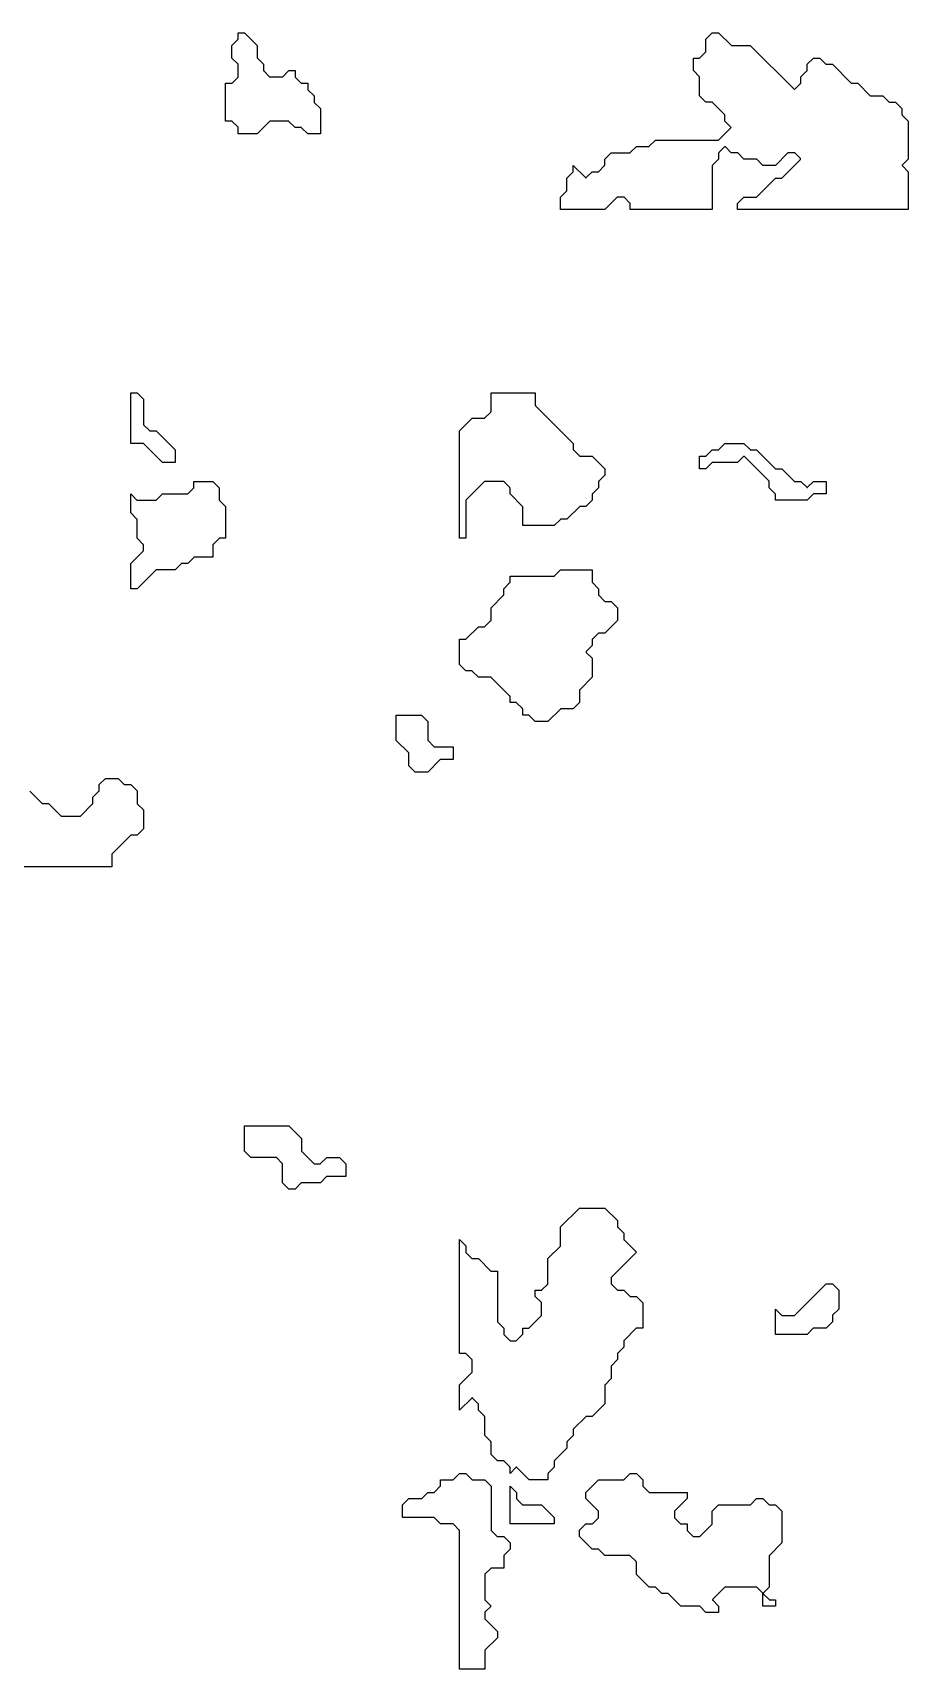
# Model space of a CAD drawing. Header units: metres. Extents: x 0 to 799, y 1 to 1100.
# Drawn here: x 660.5 to 799, y 546 to 805 of the extents above; entities that cross this region are included whole.
import ezdxf

# ---------------------------------------------------------------- set-up
doc = ezdxf.new("R2010")
doc.units = ezdxf.units.M
doc.layers.add('forest', color=7, linetype='Continuous')

msp = doc.modelspace()

# ---------------------------------------------------------------- linework, layer by layer
at = {"layer": 'forest', "color": 194}
for points in [[(691, 791), (691, 791), (691, 797), (691, 797), (691, 797), (691.96, 797), (691.97, 797), (691.98, 797), (691.99, 797), (692, 797.01), (692.01, 797.01), (692.01, 797.02), (692.02, 797.02), (692.03, 797.03), (692.97, 797.97), (692.98, 797.98), (692.98, 797.99), (692.99, 797.99), (692.99, 798), (693, 798.01), (693, 798.02), (693, 798.03), (693, 798.04), (693, 799.96), (693, 799.97), (693, 799.98), (693, 799.99), (692.99, 800), (692.99, 800.01), (692.98, 800.01), (692.98, 800.02), (692.97, 800.03), (692, 801), (692, 801), (692, 801), (692, 803), (692, 803), (692, 803), (692.97, 803.97), (692.98, 803.98), (692.98, 803.99), (692.99, 803.99), (692.99, 804), (693, 804.01), (693, 804.02), (693, 804.03), (693, 804.04), (693, 805), (693, 805), (693, 805), (694, 805), (694, 805), (694, 805), (696, 803), (696, 803), (696, 803), (696, 801.04), (696, 801.03), (696, 801.02), (696, 801.01), (696.01, 801), (696.01, 800.99), (696.02, 800.99), (696.02, 800.98), (696.03, 800.97), (697, 800), (697, 800), (697, 800), (697, 799.04), (697, 799.03), (697, 799.02), (697, 799.01), (697.01, 799), (697.01, 798.99), (697.02, 798.99), (697.02, 798.98), (697.03, 798.97), (697.97, 798.03), (697.98, 798.02), (697.99, 798.02), (697.99, 798.01), (698, 798.01), (698.01, 798), (698.02, 798), (698.03, 798), (698.04, 798), (699.96, 798), (699.97, 798), (699.98, 798), (699.99, 798), (700, 798.01), (700.01, 798.01), (700.01, 798.02), (700.02, 798.02), (700.03, 798.03), (701, 799), (701, 799), (701, 799), (702, 799), (702, 799), (702, 799), (702, 798.04), (702, 798.03), (702, 798.02), (702, 798.01), (702.01, 798), (702.01, 797.99), (702.02, 797.99), (702.02, 797.98), (702.03, 797.97), (702.97, 797.03), (702.98, 797.02), (702.99, 797.02), (702.99, 797.01), (703, 797.01), (703.01, 797), (703.02, 797), (703.03, 797), (703.04, 797), (704, 797), (704, 797), (704, 797), (704, 796.04), (704, 796.03), (704, 796.02), (704, 796.01), (704.01, 796), (704.01, 795.99), (704.02, 795.99), (704.02, 795.98), (704.03, 795.97), (705, 795), (705, 795), (705, 795), (705, 794.04), (705, 794.03), (705, 794.02), (705, 794.01), (705.01, 794), (705.01, 793.99), (705.02, 793.99), (705.02, 793.98), (705.03, 793.97), (706, 793), (706, 793), (706, 793), (706, 789), (706, 789), (706, 789), (704, 789), (704, 789), (704, 789), (703.03, 789.97), (703.02, 789.98), (703.01, 789.98), (703.01, 789.99), (703, 789.99), (702.99, 790), (702.98, 790), (702.97, 790), (702.96, 790), (702, 790), (702, 790), (702, 790), (701.03, 790.97), (701.02, 790.98), (701.01, 790.98), (701.01, 790.99), (701, 790.99), (700.99, 791), (700.98, 791), (700.97, 791), (700.96, 791), (698.04, 791), (698.03, 791), (698.02, 791), (698.01, 791), (698, 790.99), (697.99, 790.99), (697.99, 790.98), (697.98, 790.98), (697.97, 790.97), (696, 789), (696, 789), (696, 789), (693, 789), (693, 789), (693, 789), (693, 789.96), (693, 789.97), (693, 789.98), (693, 789.99), (692.99, 790), (692.99, 790.01), (692.98, 790.01), (692.98, 790.02), (692.97, 790.03), (692.03, 790.97), (692.02, 790.98), (692.01, 790.98), (692.01, 790.99), (692, 790.99), (691.99, 791), (691.98, 791), (691.97, 791), (691.96, 791), (691, 791), (691, 791)], [(744, 777), (744, 777), (744, 779), (744, 779), (744, 779), (744.97, 779.97), (744.98, 779.98), (744.98, 779.99), (744.99, 779.99), (744.99, 780), (745, 780.01), (745, 780.02), (745, 780.03), (745, 780.04), (745, 782), (745, 782), (745, 782), (745.97, 782.97), (745.98, 782.98), (745.98, 782.99), (745.99, 782.99), (745.99, 783), (746, 783.01), (746, 783.02), (746, 783.03), (746, 783.04), (746, 784), (746, 784), (746, 784), (747.93, 782.07), (747.94, 782.06), (747.94, 782.06), (747.95, 782.05), (747.96, 782.05), (747.97, 782.05), (747.98, 782.04), (747.99, 782.04), (748, 782.04), (748.01, 782.04), (748.02, 782.04), (748.03, 782.05), (748.04, 782.05), (748.05, 782.05), (748.06, 782.06), (748.06, 782.06), (748.07, 782.07), (749, 783), (749, 783), (749, 783), (749.96, 783), (749.97, 783), (749.98, 783), (749.99, 783), (750, 783.01), (750.01, 783.01), (750.01, 783.02), (750.02, 783.02), (750.03, 783.03), (750.97, 783.97), (750.98, 783.98), (750.98, 783.99), (750.99, 783.99), (750.99, 784), (751, 784.01), (751, 784.02), (751, 784.03), (751, 784.04), (751, 785), (751, 785), (751, 785), (752, 786), (752, 786), (752, 786), (754.96, 786), (754.97, 786), (754.98, 786), (754.99, 786), (755, 786.01), (755.01, 786.01), (755.01, 786.02), (755.02, 786.02), (755.03, 786.03), (756, 787), (756, 787), (756, 787), (757.96, 787), (757.97, 787), (757.98, 787), (757.99, 787), (758, 787.01), (758.01, 787.01), (758.01, 787.02), (758.02, 787.02), (758.03, 787.03), (759, 788), (759, 788), (759, 788), (768.96, 788), (768.97, 788), (768.98, 788), (768.99, 788), (769, 788.01), (769.01, 788.01), (769.01, 788.02), (769.02, 788.02), (769.03, 788.03), (770.93, 789.93), (770.94, 789.94), (770.94, 789.94), (770.95, 789.95), (770.95, 789.96), (770.95, 789.97), (770.96, 789.98), (770.96, 789.99), (770.96, 790), (770.96, 790.01), (770.96, 790.02), (770.95, 790.03), (770.95, 790.04), (770.95, 790.05), (770.94, 790.06), (770.94, 790.06), (770.93, 790.07), (770, 791), (770, 791), (770, 791), (770, 791.96), (770, 791.97), (770, 791.98), (770, 791.99), (769.99, 792), (769.99, 792.01), (769.98, 792.01), (769.98, 792.02), (769.97, 792.03), (768.03, 793.97), (768.02, 793.98), (768.01, 793.98), (768.01, 793.99), (768, 793.99), (767.99, 794), (767.98, 794), (767.97, 794), (767.96, 794), (767, 794), (767, 794), (767, 794), (766, 795), (766, 795), (766, 795), (766, 797.96), (766, 797.97), (766, 797.98), (766, 797.99), (765.99, 798), (765.99, 798.01), (765.98, 798.01), (765.98, 798.02), (765.97, 798.03), (765, 799), (765, 799), (765, 799), (765, 801), (765, 801), (765, 801), (765.96, 801), (765.97, 801), (765.98, 801), (765.99, 801), (766, 801.01), (766.01, 801.01), (766.01, 801.02), (766.02, 801.02), (766.03, 801.03), (766.97, 801.97), (766.98, 801.98), (766.98, 801.99), (766.99, 801.99), (766.99, 802), (767, 802.01), (767, 802.02), (767, 802.03), (767, 802.04), (767, 804), (767, 804), (767, 804), (768, 805), (768, 805), (768, 805), (769, 805), (769, 805), (769, 805), (770.97, 803.03), (770.98, 803.02), (770.99, 803.02), (770.99, 803.01), (771, 803.01), (771.01, 803), (771.02, 803), (771.03, 803), (771.04, 803), (774, 803), (774, 803), (774, 803), (780.93, 796.07), (780.94, 796.06), (780.94, 796.06), (780.95, 796.05), (780.96, 796.05), (780.97, 796.05), (780.98, 796.04), (780.99, 796.04), (781, 796.04), (781.01, 796.04), (781.02, 796.04), (781.03, 796.05), (781.04, 796.05), (781.05, 796.05), (781.06, 796.06), (781.06, 796.06), (781.07, 796.07), (781.97, 796.97), (781.98, 796.98), (781.98, 796.99), (781.99, 796.99), (781.99, 797), (782, 797.01), (782, 797.02), (782, 797.03), (782, 797.04), (782, 798), (782, 798), (782, 798), (782.97, 798.97), (782.98, 798.98), (782.98, 798.99), (782.99, 798.99), (782.99, 799), (783, 799.01), (783, 799.02), (783, 799.03), (783, 799.04), (783, 800), (783, 800), (783, 800), (784, 801), (784, 801), (784, 801), (785, 801), (785, 801), (785, 801), (785.97, 800.03), (785.98, 800.02), (785.99, 800.02), (785.99, 800.01), (786, 800.01), (786.01, 800), (786.02, 800), (786.03, 800), (786.04, 800), (787, 800), (787, 800), (787, 800), (789.97, 797.03), (789.98, 797.02), (789.99, 797.02), (789.99, 797.01), (790, 797.01), (790.01, 797), (790.02, 797), (790.03, 797), (790.04, 797), (791, 797), (791, 797), (791, 797), (792.97, 795.03), (792.98, 795.02), (792.99, 795.02), (792.99, 795.01), (793, 795.01), (793.01, 795), (793.02, 795), (793.03, 795), (793.04, 795), (795, 795), (795, 795), (795, 795), (795.97, 794.03), (795.98, 794.02), (795.99, 794.02), (795.99, 794.01), (796, 794.01), (796.01, 794), (796.02, 794), (796.03, 794), (796.04, 794), (797, 794), (797, 794), (797, 794), (798, 793), (798, 793), (798, 793), (798, 792.04), (798, 792.03), (798, 792.02), (798, 792.01), (798.01, 792), (798.01, 791.99), (798.02, 791.99), (798.02, 791.98), (798.03, 791.97), (799, 791), (799, 791), (799, 791), (799, 785), (799, 785), (799, 785), (798.07, 784.07), (798.06, 784.06), (798.06, 784.06), (798.05, 784.05), (798.05, 784.04), (798.05, 784.03), (798.04, 784.02), (798.04, 784.01), (798.04, 784), (798.04, 783.99), (798.04, 783.98), (798.05, 783.97), (798.05, 783.96), (798.05, 783.95), (798.06, 783.94), (798.06, 783.94), (798.07, 783.93), (799, 783), (799, 783), (799, 783), (799, 777), (799, 777), (799, 777), (772, 777), (772, 777), (772, 777), (772, 778), (772, 778), (772, 778), (773, 779), (773, 779), (773, 779), (774.96, 779), (774.97, 779), (774.98, 779), (774.99, 779), (775, 779.01), (775.01, 779.01), (775.01, 779.02), (775.02, 779.02), (775.03, 779.03), (778, 782), (778, 782), (778, 782), (778.96, 782), (778.97, 782), (778.98, 782), (778.99, 782), (779, 782.01), (779.01, 782.01), (779.01, 782.02), (779.02, 782.02), (779.03, 782.03), (781.93, 784.93), (781.94, 784.94), (781.94, 784.94), (781.95, 784.95), (781.95, 784.96), (781.95, 784.97), (781.96, 784.98), (781.96, 784.99), (781.96, 785), (781.96, 785.01), (781.96, 785.02), (781.95, 785.03), (781.95, 785.04), (781.95, 785.05), (781.94, 785.06), (781.94, 785.06), (781.93, 785.07), (781.03, 785.97), (781.02, 785.98), (781.01, 785.98), (781.01, 785.99), (781, 785.99), (780.99, 786), (780.98, 786), (780.97, 786), (780.96, 786), (780.04, 786), (780.03, 786), (780.02, 786), (780.01, 786), (780, 785.99), (779.99, 785.99), (779.99, 785.98), (779.98, 785.98), (779.97, 785.97), (778, 784), (778, 784), (778, 784), (776, 784), (776, 784), (776, 784), (775.03, 784.97), (775.02, 784.98), (775.01, 784.98), (775.01, 784.99), (775, 784.99), (774.99, 785), (774.98, 785), (774.97, 785), (774.96, 785), (773, 785), (773, 785), (773, 785), (772.03, 785.97), (772.02, 785.98), (772.01, 785.98), (772.01, 785.99), (772, 785.99), (771.99, 786), (771.98, 786), (771.97, 786), (771.96, 786), (771, 786), (771, 786), (771, 786), (770.07, 786.93), (770.06, 786.94), (770.06, 786.94), (770.05, 786.95), (770.04, 786.95), (770.03, 786.95), (770.02, 786.96), (770.01, 786.96), (770, 786.96), (769.99, 786.96), (769.98, 786.96), (769.97, 786.95), (769.96, 786.95), (769.95, 786.95), (769.94, 786.94), (769.94, 786.94), (769.93, 786.93), (769.03, 786.03), (769.02, 786.02), (769.02, 786.01), (769.01, 786.01), (769.01, 786), (769, 785.99), (769, 785.98), (769, 785.97), (769, 785.96), (769, 785), (769, 785), (769, 785), (768.03, 784.03), (768.02, 784.02), (768.02, 784.01), (768.01, 784.01), (768.01, 784), (768, 783.99), (768, 783.98), (768, 783.97), (768, 783.96), (768, 777), (768, 777), (768, 777), (755, 777), (755, 777), (755, 777), (755, 777.96), (755, 777.97), (755, 777.98), (755, 777.99), (754.99, 778), (754.99, 778.01), (754.98, 778.01), (754.98, 778.02), (754.97, 778.03), (754.03, 778.97), (754.02, 778.98), (754.01, 778.98), (754.01, 778.99), (754, 778.99), (753.99, 779), (753.98, 779), (753.97, 779), (753.96, 779), (753.04, 779), (753.03, 779), (753.02, 779), (753.01, 779), (753, 778.99), (752.99, 778.99), (752.99, 778.98), (752.98, 778.98), (752.97, 778.97), (751, 777), (751, 777), (751, 777), (744, 777), (744, 777)], [(676, 748), (676, 748), (677, 748), (677, 748), (677, 748), (678, 747), (678, 747), (678, 747), (678, 743.04), (678, 743.03), (678, 743.02), (678, 743.01), (678.01, 743), (678.01, 742.99), (678.02, 742.99), (678.02, 742.98), (678.03, 742.97), (678.97, 742.03), (678.98, 742.02), (678.99, 742.02), (678.99, 742.01), (679, 742.01), (679.01, 742), (679.02, 742), (679.03, 742), (679.04, 742), (680, 742), (680, 742), (680, 742), (683, 739), (683, 739), (683, 739), (683, 737), (683, 737), (683, 737), (681, 737), (681, 737), (681, 737), (678.03, 739.97), (678.02, 739.98), (678.01, 739.98), (678.01, 739.99), (678, 739.99), (677.99, 740), (677.98, 740), (677.97, 740), (677.96, 740), (676, 740), (676, 740), (676, 740), (676, 748), (676, 748)], [(728, 725), (728, 725), (728, 742), (728, 742), (728, 742), (730, 744), (730, 744), (730, 744), (731.96, 744), (731.97, 744), (731.98, 744), (731.99, 744), (732, 744.01), (732.01, 744.01), (732.01, 744.02), (732.02, 744.02), (732.03, 744.03), (732.97, 744.97), (732.98, 744.98), (732.98, 744.99), (732.99, 744.99), (732.99, 745), (733, 745.01), (733, 745.02), (733, 745.03), (733, 745.04), (733, 748), (733, 748), (733, 748), (740, 748), (740, 748), (740, 748), (740, 746.04), (740, 746.03), (740, 746.02), (740, 746.01), (740.01, 746), (740.01, 745.99), (740.02, 745.99), (740.02, 745.98), (740.03, 745.97), (746, 740), (746, 740), (746, 740), (746, 739.04), (746, 739.03), (746, 739.02), (746, 739.01), (746.01, 739), (746.01, 738.99), (746.02, 738.99), (746.02, 738.98), (746.03, 738.97), (746.97, 738.03), (746.98, 738.02), (746.99, 738.02), (746.99, 738.01), (747, 738.01), (747.01, 738), (747.02, 738), (747.03, 738), (747.04, 738), (749, 738), (749, 738), (749, 738), (751, 736), (751, 736), (751, 736), (751, 735), (751, 735), (751, 735), (750.03, 734.03), (750.02, 734.02), (750.02, 734.01), (750.01, 734.01), (750.01, 734), (750, 733.99), (750, 733.98), (750, 733.97), (750, 733.96), (750, 733), (750, 733), (750, 733), (749.03, 732.03), (749.02, 732.02), (749.02, 732.01), (749.01, 732.01), (749.01, 732), (749, 731.99), (749, 731.98), (749, 731.97), (749, 731.96), (749, 731), (749, 731), (749, 731), (748, 730), (748, 730), (748, 730), (747.04, 730), (747.03, 730), (747.02, 730), (747.01, 730), (747, 729.99), (746.99, 729.99), (746.99, 729.98), (746.98, 729.98), (746.97, 729.97), (745, 728), (745, 728), (745, 728), (744.04, 728), (744.03, 728), (744.02, 728), (744.01, 728), (744, 727.99), (743.99, 727.99), (743.99, 727.98), (743.98, 727.98), (743.97, 727.97), (743, 727), (743, 727), (743, 727), (738, 727), (738, 727), (738, 727), (738, 729.96), (738, 729.97), (738, 729.98), (738, 729.99), (737.99, 730), (737.99, 730.01), (737.98, 730.01), (737.98, 730.02), (737.97, 730.03), (736, 732), (736, 732), (736, 732), (736, 732.96), (736, 732.97), (736, 732.98), (736, 732.99), (735.99, 733), (735.99, 733.01), (735.98, 733.01), (735.98, 733.02), (735.97, 733.03), (735.03, 733.97), (735.02, 733.98), (735.01, 733.98), (735.01, 733.99), (735, 733.99), (734.99, 734), (734.98, 734), (734.97, 734), (734.96, 734), (732.04, 734), (732.03, 734), (732.02, 734), (732.01, 734), (732, 733.99), (731.99, 733.99), (731.99, 733.98), (731.98, 733.98), (731.97, 733.97), (729.03, 731.03), (729.02, 731.02), (729.02, 731.01), (729.01, 731.01), (729.01, 731), (729, 730.99), (729, 730.98), (729, 730.97), (729, 730.96), (729, 725), (729, 725), (729, 725), (728, 725), (728, 725)], [(766, 736), (766, 736), (766, 738), (766, 738), (766, 738), (766.96, 738), (766.97, 738), (766.98, 738), (766.99, 738), (767, 738.01), (767.01, 738.01), (767.01, 738.02), (767.02, 738.02), (767.03, 738.03), (768, 739), (768, 739), (768, 739), (768.96, 739), (768.97, 739), (768.98, 739), (768.99, 739), (769, 739.01), (769.01, 739.01), (769.01, 739.02), (769.02, 739.02), (769.03, 739.03), (770, 740), (770, 740), (770, 740), (773, 740), (773, 740), (773, 740), (773.97, 739.03), (773.98, 739.02), (773.99, 739.02), (773.99, 739.01), (774, 739.01), (774.01, 739), (774.02, 739), (774.03, 739), (774.04, 739), (775, 739), (775, 739), (775, 739), (777.97, 736.03), (777.98, 736.02), (777.99, 736.02), (777.99, 736.01), (778, 736.01), (778.01, 736), (778.02, 736), (778.03, 736), (778.04, 736), (779, 736), (779, 736), (779, 736), (780.97, 734.03), (780.98, 734.02), (780.99, 734.02), (780.99, 734.01), (781, 734.01), (781.01, 734), (781.02, 734), (781.03, 734), (781.04, 734), (782, 734), (782, 734), (782, 734), (782.93, 733.07), (782.94, 733.06), (782.94, 733.06), (782.95, 733.05), (782.96, 733.05), (782.97, 733.05), (782.98, 733.04), (782.99, 733.04), (783, 733.04), (783.01, 733.04), (783.02, 733.04), (783.03, 733.05), (783.04, 733.05), (783.05, 733.05), (783.06, 733.06), (783.06, 733.06), (783.07, 733.07), (784, 734), (784, 734), (784, 734), (786, 734), (786, 734), (786, 734), (786, 732), (786, 732), (786, 732), (784.04, 732), (784.03, 732), (784.02, 732), (784.01, 732), (784, 731.99), (783.99, 731.99), (783.99, 731.98), (783.98, 731.98), (783.97, 731.97), (783, 731), (783, 731), (783, 731), (778, 731), (778, 731), (778, 731), (778, 731.96), (778, 731.97), (778, 731.98), (778, 731.99), (777.99, 732), (777.99, 732.01), (777.98, 732.01), (777.98, 732.02), (777.97, 732.03), (777, 733), (777, 733), (777, 733), (777, 733.96), (777, 733.97), (777, 733.98), (777, 733.99), (776.99, 734), (776.99, 734.01), (776.98, 734.01), (776.98, 734.02), (776.97, 734.03), (773.07, 737.93), (773.06, 737.94), (773.06, 737.94), (773.05, 737.95), (773.04, 737.95), (773.03, 737.95), (773.02, 737.96), (773.01, 737.96), (773, 737.96), (772.99, 737.96), (772.98, 737.96), (772.97, 737.95), (772.96, 737.95), (772.95, 737.95), (772.94, 737.94), (772.94, 737.94), (772.93, 737.93), (772, 737), (772, 737), (772, 737), (768.04, 737), (768.03, 737), (768.02, 737), (768.01, 737), (768, 736.99), (767.99, 736.99), (767.99, 736.98), (767.98, 736.98), (767.97, 736.97), (767, 736), (767, 736), (767, 736), (766, 736), (766, 736)], [(676, 732), (676, 732), (676.97, 731.03), (676.98, 731.02), (676.99, 731.02), (676.99, 731.01), (677, 731.01), (677.01, 731), (677.02, 731), (677.03, 731), (677.04, 731), (679.96, 731), (679.97, 731), (679.98, 731), (679.99, 731), (680, 731.01), (680.01, 731.01), (680.01, 731.02), (680.02, 731.02), (680.03, 731.03), (681, 732), (681, 732), (681, 732), (684.96, 732), (684.97, 732), (684.98, 732), (684.99, 732), (685, 732.01), (685.01, 732.01), (685.01, 732.02), (685.02, 732.02), (685.03, 732.03), (685.97, 732.97), (685.98, 732.98), (685.98, 732.99), (685.99, 732.99), (685.99, 733), (686, 733.01), (686, 733.02), (686, 733.03), (686, 733.04), (686, 734), (686, 734), (686, 734), (689, 734), (689, 734), (689, 734), (690, 733), (690, 733), (690, 733), (690, 731.04), (690, 731.03), (690, 731.02), (690, 731.01), (690.01, 731), (690.01, 730.99), (690.02, 730.99), (690.02, 730.98), (690.03, 730.97), (691, 730), (691, 730), (691, 730), (691, 725), (691, 725), (691, 725), (690.04, 725), (690.03, 725), (690.02, 725), (690.01, 725), (690, 724.99), (689.99, 724.99), (689.99, 724.98), (689.98, 724.98), (689.97, 724.97), (689.03, 724.03), (689.02, 724.02), (689.02, 724.01), (689.01, 724.01), (689.01, 724), (689, 723.99), (689, 723.98), (689, 723.97), (689, 723.96), (689, 722), (689, 722), (689, 722), (686.04, 722), (686.03, 722), (686.02, 722), (686.01, 722), (686, 721.99), (685.99, 721.99), (685.99, 721.98), (685.98, 721.98), (685.97, 721.97), (685, 721), (685, 721), (685, 721), (684.04, 721), (684.03, 721), (684.02, 721), (684.01, 721), (684, 720.99), (683.99, 720.99), (683.99, 720.98), (683.98, 720.98), (683.97, 720.97), (683, 720), (683, 720), (683, 720), (680.04, 720), (680.03, 720), (680.02, 720), (680.01, 720), (680, 719.99), (679.99, 719.99), (679.99, 719.98), (679.98, 719.98), (679.97, 719.97), (677, 717), (677, 717), (677, 717), (676, 717), (676, 717), (676, 717), (676, 721), (676, 721), (676, 721), (677.97, 722.97), (677.98, 722.98), (677.98, 722.99), (677.99, 722.99), (677.99, 723), (678, 723.01), (678, 723.02), (678, 723.03), (678, 723.04), (678, 723.96), (678, 723.97), (678, 723.98), (678, 723.99), (677.99, 724), (677.99, 724.01), (677.98, 724.01), (677.98, 724.02), (677.97, 724.03), (677, 725), (677, 725), (677, 725), (677, 727.96), (677, 727.97), (677, 727.98), (677, 727.99), (676.99, 728), (676.99, 728.01), (676.98, 728.01), (676.98, 728.02), (676.97, 728.03), (676, 729), (676, 729), (676, 729), (676, 732), (676, 732)], [(728, 709), (728, 709), (728.96, 709), (728.97, 709), (728.98, 709), (728.99, 709), (729, 709.01), (729.01, 709.01), (729.01, 709.02), (729.02, 709.02), (729.03, 709.03), (731, 711), (731, 711), (731, 711), (731.96, 711), (731.97, 711), (731.98, 711), (731.99, 711), (732, 711.01), (732.01, 711.01), (732.01, 711.02), (732.02, 711.02), (732.03, 711.03), (732.97, 711.97), (732.98, 711.98), (732.98, 711.99), (732.99, 711.99), (732.99, 712), (733, 712.01), (733, 712.02), (733, 712.03), (733, 712.04), (733, 714), (733, 714), (733, 714), (734.97, 715.97), (734.98, 715.98), (734.98, 715.99), (734.99, 715.99), (734.99, 716), (735, 716.01), (735, 716.02), (735, 716.03), (735, 716.04), (735, 717), (735, 717), (735, 717), (735.97, 717.97), (735.98, 717.98), (735.98, 717.99), (735.99, 717.99), (735.99, 718), (736, 718.01), (736, 718.02), (736, 718.03), (736, 718.04), (736, 719), (736, 719), (736, 719), (742.96, 719), (742.97, 719), (742.98, 719), (742.99, 719), (743, 719.01), (743.01, 719.01), (743.01, 719.02), (743.02, 719.02), (743.03, 719.03), (744, 720), (744, 720), (744, 720), (749, 720), (749, 720), (749, 720), (749, 718.04), (749, 718.03), (749, 718.02), (749, 718.01), (749.01, 718), (749.01, 717.99), (749.02, 717.99), (749.02, 717.98), (749.03, 717.97), (750, 717), (750, 717), (750, 717), (750, 716.04), (750, 716.03), (750, 716.02), (750, 716.01), (750.01, 716), (750.01, 715.99), (750.02, 715.99), (750.02, 715.98), (750.03, 715.97), (750.97, 715.03), (750.98, 715.02), (750.99, 715.02), (750.99, 715.01), (751, 715.01), (751.01, 715), (751.02, 715), (751.03, 715), (751.04, 715), (752, 715), (752, 715), (752, 715), (753, 714), (753, 714), (753, 714), (753, 712), (753, 712), (753, 712), (751, 710), (751, 710), (751, 710), (750.04, 710), (750.03, 710), (750.02, 710), (750.01, 710), (750, 709.99), (749.99, 709.99), (749.99, 709.98), (749.98, 709.98), (749.97, 709.97), (749.03, 709.03), (749.02, 709.02), (749.02, 709.01), (749.01, 709.01), (749.01, 709), (749, 708.99), (749, 708.98), (749, 708.97), (749, 708.96), (749, 708), (749, 708), (749, 708), (748.07, 707.07), (748.06, 707.06), (748.06, 707.06), (748.05, 707.05), (748.05, 707.04), (748.05, 707.03), (748.04, 707.02), (748.04, 707.01), (748.04, 707), (748.04, 706.99), (748.04, 706.98), (748.05, 706.97), (748.05, 706.96), (748.05, 706.95), (748.06, 706.94), (748.06, 706.94), (748.07, 706.93), (749, 706), (749, 706), (749, 706), (749, 703), (749, 703), (749, 703), (747.03, 701.03), (747.02, 701.02), (747.02, 701.01), (747.01, 701.01), (747.01, 701), (747, 700.99), (747, 700.98), (747, 700.97), (747, 700.96), (747, 699), (747, 699), (747, 699), (746, 698), (746, 698), (746, 698), (744.04, 698), (744.03, 698), (744.02, 698), (744.01, 698), (744, 697.99), (743.99, 697.99), (743.99, 697.98), (743.98, 697.98), (743.97, 697.97), (742, 696), (742, 696), (742, 696), (740, 696), (740, 696), (740, 696), (739.03, 696.97), (739.02, 696.98), (739.01, 696.98), (739.01, 696.99), (739, 696.99), (738.99, 697), (738.98, 697), (738.97, 697), (738.96, 697), (738, 697), (738, 697), (738, 697), (738, 697.96), (738, 697.97), (738, 697.98), (738, 697.99), (737.99, 698), (737.99, 698.01), (737.98, 698.01), (737.98, 698.02), (737.97, 698.03), (737.03, 698.97), (737.02, 698.98), (737.01, 698.98), (737.01, 698.99), (737, 698.99), (736.99, 699), (736.98, 699), (736.97, 699), (736.96, 699), (736, 699), (736, 699), (736, 699), (736, 699.96), (736, 699.97), (736, 699.98), (736, 699.99), (735.99, 700), (735.99, 700.01), (735.98, 700.01), (735.98, 700.02), (735.97, 700.03), (733.03, 702.97), (733.02, 702.98), (733.01, 702.98), (733.01, 702.99), (733, 702.99), (732.99, 703), (732.98, 703), (732.97, 703), (732.96, 703), (731, 703), (731, 703), (731, 703), (730.03, 703.97), (730.02, 703.98), (730.01, 703.98), (730.01, 703.99), (730, 703.99), (729.99, 704), (729.98, 704), (729.97, 704), (729.96, 704), (729, 704), (729, 704), (729, 704), (728, 705), (728, 705), (728, 705), (728, 709), (728, 709)], [(718, 697), (718, 697), (722, 697), (722, 697), (722, 697), (723, 696), (723, 696), (723, 696), (723, 693.04), (723, 693.03), (723, 693.02), (723, 693.01), (723.01, 693), (723.01, 692.99), (723.02, 692.99), (723.02, 692.98), (723.03, 692.97), (723.97, 692.03), (723.98, 692.02), (723.99, 692.02), (723.99, 692.01), (724, 692.01), (724.01, 692), (724.02, 692), (724.03, 692), (724.04, 692), (727, 692), (727, 692), (727, 692), (727, 690), (727, 690), (727, 690), (725.04, 690), (725.03, 690), (725.02, 690), (725.01, 690), (725, 689.99), (724.99, 689.99), (724.99, 689.98), (724.98, 689.98), (724.97, 689.97), (723, 688), (723, 688), (723, 688), (721, 688), (721, 688), (721, 688), (720, 689), (720, 689), (720, 689), (720, 690.96), (720, 690.97), (720, 690.98), (720, 690.99), (719.99, 691), (719.99, 691.01), (719.98, 691.01), (719.98, 691.02), (719.97, 691.03), (718, 693), (718, 693), (718, 693), (718, 697), (718, 697)], [(660.03, 684.97), (661.97, 683.03), (661.98, 683.02), (661.99, 683.02), (661.99, 683.01), (662, 683.01), (662.01, 683), (662.02, 683), (662.03, 683), (662.04, 683), (663, 683), (663, 683), (663, 683), (664.97, 681.03), (664.98, 681.02), (664.99, 681.02), (664.99, 681.01), (665, 681.01), (665.01, 681), (665.02, 681), (665.03, 681), (665.04, 681), (667.96, 681), (667.97, 681), (667.98, 681), (667.99, 681), (668, 681.01), (668.01, 681.01), (668.01, 681.02), (668.02, 681.02), (668.03, 681.03), (669.97, 682.97), (669.98, 682.98), (669.98, 682.99), (669.99, 682.99), (669.99, 683), (670, 683.01), (670, 683.02), (670, 683.03), (670, 683.04), (670, 684), (670, 684), (670, 684), (670.97, 684.97), (670.98, 684.98), (670.98, 684.99), (670.99, 684.99), (670.99, 685), (671, 685.01), (671, 685.02), (671, 685.03), (671, 685.04), (671, 686), (671, 686), (671, 686), (672, 687), (672, 687), (672, 687), (674, 687), (674, 687), (674, 687), (674.97, 686.03), (674.98, 686.02), (674.99, 686.02), (674.99, 686.01), (675, 686.01), (675.01, 686), (675.02, 686), (675.03, 686), (675.04, 686), (676, 686), (676, 686), (676, 686), (677, 685), (677, 685), (677, 685), (677, 683.04), (677, 683.03), (677, 683.02), (677, 683.01), (677.01, 683), (677.01, 682.99), (677.02, 682.99), (677.02, 682.98), (677.03, 682.97), (678, 682), (678, 682), (678, 682), (678, 679), (678, 679), (678, 679), (677, 678), (677, 678), (677, 678), (676.04, 678), (676.03, 678), (676.02, 678), (676.01, 678), (676, 677.99), (675.99, 677.99), (675.99, 677.98), (675.98, 677.98), (675.97, 677.97), (673.03, 675.03), (673.02, 675.02), (673.02, 675.01), (673.01, 675.01), (673.01, 675), (673, 674.99), (673, 674.98), (673, 674.97), (673, 674.96), (673, 673), (673, 673), (673, 673), (647, 673)], [(694, 632), (694, 632), (701, 632), (701, 632), (701, 632), (703, 630), (703, 630), (703, 630), (703, 628.04), (703, 628.03), (703, 628.02), (703, 628.01), (703.01, 628), (703.01, 627.99), (703.02, 627.99), (703.02, 627.98), (703.03, 627.97), (704.97, 626.03), (704.98, 626.02), (704.99, 626.02), (704.99, 626.01), (705, 626.01), (705.01, 626), (705.02, 626), (705.03, 626), (705.04, 626), (705.96, 626), (705.97, 626), (705.98, 626), (705.99, 626), (706, 626.01), (706.01, 626.01), (706.01, 626.02), (706.02, 626.02), (706.03, 626.03), (707, 627), (707, 627), (707, 627), (709, 627), (709, 627), (709, 627), (710, 626), (710, 626), (710, 626), (710, 624), (710, 624), (710, 624), (707.04, 624), (707.03, 624), (707.02, 624), (707.01, 624), (707, 623.99), (706.99, 623.99), (706.99, 623.98), (706.98, 623.98), (706.97, 623.97), (706, 623), (706, 623), (706, 623), (703.04, 623), (703.03, 623), (703.02, 623), (703.01, 623), (703, 622.99), (702.99, 622.99), (702.99, 622.98), (702.98, 622.98), (702.97, 622.97), (702, 622), (702, 622), (702, 622), (701, 622), (701, 622), (701, 622), (700, 623), (700, 623), (700, 623), (700, 625.96), (700, 625.97), (700, 625.98), (700, 625.99), (699.99, 626), (699.99, 626.01), (699.98, 626.01), (699.98, 626.02), (699.97, 626.03), (699.03, 626.97), (699.02, 626.98), (699.01, 626.98), (699.01, 626.99), (699, 626.99), (698.99, 627), (698.98, 627), (698.97, 627), (698.96, 627), (695, 627), (695, 627), (695, 627), (694, 628), (694, 628), (694, 628), (694, 632), (694, 632)], [(728, 587), (728, 587), (728, 591), (728, 591), (728, 591), (729.97, 592.97), (729.98, 592.98), (729.98, 592.99), (729.99, 592.99), (729.99, 593), (730, 593.01), (730, 593.02), (730, 593.03), (730, 593.04), (730, 594.96), (730, 594.97), (730, 594.98), (730, 594.99), (729.99, 595), (729.99, 595.01), (729.98, 595.01), (729.98, 595.02), (729.97, 595.03), (729.03, 595.97), (729.02, 595.98), (729.01, 595.98), (729.01, 595.99), (729, 595.99), (728.99, 596), (728.98, 596), (728.97, 596), (728.96, 596), (728, 596), (728, 596), (728, 596), (728, 614), (728, 614), (728, 614), (729, 613), (729, 613), (729, 613), (729, 612.04), (729, 612.03), (729, 612.02), (729, 612.01), (729.01, 612), (729.01, 611.99), (729.02, 611.99), (729.02, 611.98), (729.03, 611.97), (729.97, 611.03), (729.98, 611.02), (729.99, 611.02), (729.99, 611.01), (730, 611.01), (730.01, 611), (730.02, 611), (730.03, 611), (730.04, 611), (731, 611), (731, 611), (731, 611), (732.97, 609.03), (732.98, 609.02), (732.99, 609.02), (732.99, 609.01), (733, 609.01), (733.01, 609), (733.02, 609), (733.03, 609), (733.04, 609), (734, 609), (734, 609), (734, 609), (734, 601.04), (734, 601.03), (734, 601.02), (734, 601.01), (734.01, 601), (734.01, 600.99), (734.02, 600.99), (734.02, 600.98), (734.03, 600.97), (735, 600), (735, 600), (735, 600), (735, 599.04), (735, 599.03), (735, 599.02), (735, 599.01), (735.01, 599), (735.01, 598.99), (735.02, 598.99), (735.02, 598.98), (735.03, 598.97), (735.97, 598.03), (735.98, 598.02), (735.99, 598.02), (735.99, 598.01), (736, 598.01), (736.01, 598), (736.02, 598), (736.03, 598), (736.04, 598), (736.96, 598), (736.97, 598), (736.98, 598), (736.99, 598), (737, 598.01), (737.01, 598.01), (737.01, 598.02), (737.02, 598.02), (737.03, 598.03), (737.97, 598.97), (737.98, 598.98), (737.98, 598.99), (737.99, 598.99), (737.99, 599), (738, 599.01), (738, 599.02), (738, 599.03), (738, 599.04), (738, 600), (738, 600), (738, 600), (738.96, 600), (738.97, 600), (738.98, 600), (738.99, 600), (739, 600.01), (739.01, 600.01), (739.01, 600.02), (739.02, 600.02), (739.03, 600.03), (740.97, 601.97), (740.98, 601.98), (740.98, 601.99), (740.99, 601.99), (740.99, 602), (741, 602.01), (741, 602.02), (741, 602.03), (741, 602.04), (741, 603.96), (741, 603.97), (741, 603.98), (741, 603.99), (740.99, 604), (740.99, 604.01), (740.98, 604.01), (740.98, 604.02), (740.97, 604.03), (740, 605), (740, 605), (740, 605), (740, 606), (740, 606), (740, 606), (740.96, 606), (740.97, 606), (740.98, 606), (740.99, 606), (741, 606.01), (741.01, 606.01), (741.01, 606.02), (741.02, 606.02), (741.03, 606.03), (741.97, 606.97), (741.98, 606.98), (741.98, 606.99), (741.99, 606.99), (741.99, 607), (742, 607.01), (742, 607.02), (742, 607.03), (742, 607.04), (742, 611), (742, 611), (742, 611), (743.97, 612.97), (743.98, 612.98), (743.98, 612.99), (743.99, 612.99), (743.99, 613), (744, 613.01), (744, 613.02), (744, 613.03), (744, 613.04), (744, 616), (744, 616), (744, 616), (747, 619), (747, 619), (747, 619), (751, 619), (751, 619), (751, 619), (753, 617), (753, 617), (753, 617), (753, 616.04), (753, 616.03), (753, 616.02), (753, 616.01), (753.01, 616), (753.01, 615.99), (753.02, 615.99), (753.02, 615.98), (753.03, 615.97), (754, 615), (754, 615), (754, 615), (754, 614.04), (754, 614.03), (754, 614.02), (754, 614.01), (754.01, 614), (754.01, 613.99), (754.02, 613.99), (754.02, 613.98), (754.03, 613.97), (756, 612), (756, 612), (756, 612), (752.03, 608.03), (752.02, 608.02), (752.02, 608.01), (752.01, 608.01), (752.01, 608), (752, 607.99), (752, 607.98), (752, 607.97), (752, 607.96), (752, 607.04), (752, 607.03), (752, 607.02), (752, 607.01), (752.01, 607), (752.01, 606.99), (752.02, 606.99), (752.02, 606.98), (752.03, 606.97), (752.97, 606.03), (752.98, 606.02), (752.99, 606.02), (752.99, 606.01), (753, 606.01), (753.01, 606), (753.02, 606), (753.03, 606), (753.04, 606), (754, 606), (754, 606), (754, 606), (754.97, 605.03), (754.98, 605.02), (754.99, 605.02), (754.99, 605.01), (755, 605.01), (755.01, 605), (755.02, 605), (755.03, 605), (755.04, 605), (756, 605), (756, 605), (756, 605), (757, 604), (757, 604), (757, 604), (757, 600), (757, 600), (757, 600), (756.04, 600), (756.03, 600), (756.02, 600), (756.01, 600), (756, 599.99), (755.99, 599.99), (755.99, 599.98), (755.98, 599.98), (755.97, 599.97), (754.03, 598.03), (754.02, 598.02), (754.02, 598.01), (754.01, 598.01), (754.01, 598), (754, 597.99), (754, 597.98), (754, 597.97), (754, 597.96), (754, 597), (754, 597), (754, 597), (753.03, 596.03), (753.02, 596.02), (753.02, 596.01), (753.01, 596.01), (753.01, 596), (753, 595.99), (753, 595.98), (753, 595.97), (753, 595.96), (753, 595), (753, 595), (753, 595), (752.03, 594.03), (752.02, 594.02), (752.02, 594.01), (752.01, 594.01), (752.01, 594), (752, 593.99), (752, 593.98), (752, 593.97), (752, 593.96), (752, 592), (752, 592), (752, 592), (751.03, 591.03), (751.02, 591.02), (751.02, 591.01), (751.01, 591.01), (751.01, 591), (751, 590.99), (751, 590.98), (751, 590.97), (751, 590.96), (751, 588), (751, 588), (751, 588), (749, 586), (749, 586), (749, 586), (748.04, 586), (748.03, 586), (748.02, 586), (748.01, 586), (748, 585.99), (747.99, 585.99), (747.99, 585.98), (747.98, 585.98), (747.97, 585.97), (746.03, 584.03), (746.02, 584.02), (746.02, 584.01), (746.01, 584.01), (746.01, 584), (746, 583.99), (746, 583.98), (746, 583.97), (746, 583.96), (746, 583), (746, 583), (746, 583), (745.03, 582.03), (745.02, 582.02), (745.02, 582.01), (745.01, 582.01), (745.01, 582), (745, 581.99), (745, 581.98), (745, 581.97), (745, 581.96), (745, 581), (745, 581), (745, 581), (743.03, 579.03), (743.02, 579.02), (743.02, 579.01), (743.01, 579.01), (743.01, 579), (743, 578.99), (743, 578.98), (743, 578.97), (743, 578.96), (743, 578), (743, 578), (743, 578), (742.03, 577.03), (742.02, 577.02), (742.02, 577.01), (742.01, 577.01), (742.01, 577), (742, 576.99), (742, 576.98), (742, 576.97), (742, 576.96), (742, 576), (742, 576), (742, 576), (739, 576), (739, 576), (739, 576), (737.07, 577.93), (737.06, 577.94), (737.06, 577.94), (737.05, 577.95), (737.04, 577.95), (737.03, 577.95), (737.02, 577.96), (737.01, 577.96), (737, 577.96), (736.99, 577.96), (736.98, 577.96), (736.97, 577.95), (736.96, 577.95), (736.95, 577.95), (736.94, 577.94), (736.94, 577.94), (736.93, 577.93), (736, 577), (736, 577), (736, 577), (736, 577.96), (736, 577.97), (736, 577.98), (736, 577.99), (735.99, 578), (735.99, 578.01), (735.98, 578.01), (735.98, 578.02), (735.97, 578.03), (735.03, 578.97), (735.02, 578.98), (735.01, 578.98), (735.01, 578.99), (735, 578.99), (734.99, 579), (734.98, 579), (734.97, 579), (734.96, 579), (734, 579), (734, 579), (734, 579), (733, 580), (733, 580), (733, 580), (733, 581.96), (733, 581.97), (733, 581.98), (733, 581.99), (732.99, 582), (732.99, 582.01), (732.98, 582.01), (732.98, 582.02), (732.97, 582.03), (732, 583), (732, 583), (732, 583), (732, 585.96), (732, 585.97), (732, 585.98), (732, 585.99), (731.99, 586), (731.99, 586.01), (731.98, 586.01), (731.98, 586.02), (731.97, 586.03), (731, 587), (731, 587), (731, 587), (731, 587.96), (731, 587.97), (731, 587.98), (731, 587.99), (730.99, 588), (730.99, 588.01), (730.98, 588.01), (730.98, 588.02), (730.97, 588.03), (730.07, 588.93), (730.06, 588.94), (730.06, 588.94), (730.05, 588.95), (730.04, 588.95), (730.03, 588.95), (730.02, 588.96), (730.01, 588.96), (730, 588.96), (729.99, 588.96), (729.98, 588.96), (729.97, 588.95), (729.96, 588.95), (729.95, 588.95), (729.94, 588.94), (729.94, 588.94), (729.93, 588.93), (728, 587), (728, 587)], [(778, 603), (778, 603), (778.97, 602.03), (778.98, 602.02), (778.99, 602.02), (778.99, 602.01), (779, 602.01), (779.01, 602), (779.02, 602), (779.03, 602), (779.04, 602), (780.96, 602), (780.97, 602), (780.98, 602), (780.99, 602), (781, 602.01), (781.01, 602.01), (781.01, 602.02), (781.02, 602.02), (781.03, 602.03), (786, 607), (786, 607), (786, 607), (787, 607), (787, 607), (787, 607), (788, 606), (788, 606), (788, 606), (788, 603), (788, 603), (788, 603), (787.03, 602.03), (787.02, 602.02), (787.02, 602.01), (787.01, 602.01), (787.01, 602), (787, 601.99), (787, 601.98), (787, 601.97), (787, 601.96), (787, 601), (787, 601), (787, 601), (786, 600), (786, 600), (786, 600), (784.04, 600), (784.03, 600), (784.02, 600), (784.01, 600), (784, 599.99), (783.99, 599.99), (783.99, 599.98), (783.98, 599.98), (783.97, 599.97), (783, 599), (783, 599), (783, 599), (778, 599), (778, 599), (778, 599), (778, 603), (778, 603)], [(719, 570), (719, 570), (719, 572), (719, 572), (719, 572), (720, 573), (720, 573), (720, 573), (721.96, 573), (721.97, 573), (721.98, 573), (721.99, 573), (722, 573.01), (722.01, 573.01), (722.01, 573.02), (722.02, 573.02), (722.03, 573.03), (723, 574), (723, 574), (723, 574), (723.96, 574), (723.97, 574), (723.98, 574), (723.99, 574), (724, 574.01), (724.01, 574.01), (724.01, 574.02), (724.02, 574.02), (724.03, 574.03), (724.97, 574.97), (724.98, 574.98), (724.98, 574.99), (724.99, 574.99), (724.99, 575), (725, 575.01), (725, 575.02), (725, 575.03), (725, 575.04), (725, 576), (725, 576), (725, 576), (726.96, 576), (726.97, 576), (726.98, 576), (726.99, 576), (727, 576.01), (727.01, 576.01), (727.01, 576.02), (727.02, 576.02), (727.03, 576.03), (728, 577), (728, 577), (728, 577), (729, 577), (729, 577), (729, 577), (729.97, 576.03), (729.98, 576.02), (729.99, 576.02), (729.99, 576.01), (730, 576.01), (730.01, 576), (730.02, 576), (730.03, 576), (730.04, 576), (732, 576), (732, 576), (732, 576), (733, 575), (733, 575), (733, 575), (733, 568.04), (733, 568.03), (733, 568.02), (733, 568.01), (733.01, 568), (733.01, 567.99), (733.02, 567.99), (733.02, 567.98), (733.03, 567.97), (733.97, 567.03), (733.98, 567.02), (733.99, 567.02), (733.99, 567.01), (734, 567.01), (734.01, 567), (734.02, 567), (734.03, 567), (734.04, 567), (735, 567), (735, 567), (735, 567), (736, 566), (736, 566), (736, 566), (736, 565), (736, 565), (736, 565), (735.03, 564.03), (735.02, 564.02), (735.02, 564.01), (735.01, 564.01), (735.01, 564), (735, 563.99), (735, 563.98), (735, 563.97), (735, 563.96), (735, 562), (735, 562), (735, 562), (733.04, 562), (733.03, 562), (733.02, 562), (733.01, 562), (733, 561.99), (732.99, 561.99), (732.99, 561.98), (732.98, 561.98), (732.97, 561.97), (732.03, 561.03), (732.02, 561.02), (732.02, 561.01), (732.01, 561.01), (732.01, 561), (732, 560.99), (732, 560.98), (732, 560.97), (732, 560.96), (732, 557.04), (732, 557.03), (732, 557.02), (732, 557.01), (732.01, 557), (732.01, 556.99), (732.02, 556.99), (732.02, 556.98), (732.03, 556.97), (733, 556), (733, 556), (733, 556), (732.03, 555.03), (732.02, 555.02), (732.02, 555.01), (732.01, 555.01), (732.01, 555), (732, 554.99), (732, 554.98), (732, 554.97), (732, 554.96), (732, 554.04), (732, 554.03), (732, 554.02), (732, 554.01), (732.01, 554), (732.01, 553.99), (732.02, 553.99), (732.02, 553.98), (732.03, 553.97), (734, 552), (734, 552), (734, 552), (734, 551), (734, 551), (734, 551), (732.03, 549.03), (732.02, 549.02), (732.02, 549.01), (732.01, 549.01), (732.01, 549), (732, 548.99), (732, 548.98), (732, 548.97), (732, 548.96), (732, 546), (732, 546), (732, 546), (728, 546), (728, 546), (728, 546), (728, 567.96), (728, 567.97), (728, 567.98), (728, 567.99), (727.99, 568), (727.99, 568.01), (727.98, 568.01), (727.98, 568.02), (727.97, 568.03), (727.03, 568.97), (727.02, 568.98), (727.01, 568.98), (727.01, 568.99), (727, 568.99), (726.99, 569), (726.98, 569), (726.97, 569), (726.96, 569), (725, 569), (725, 569), (725, 569), (724.03, 569.97), (724.02, 569.98), (724.01, 569.98), (724.01, 569.99), (724, 569.99), (723.99, 570), (723.98, 570), (723.97, 570), (723.96, 570), (719, 570), (719, 570)], [(736, 575), (736, 575), (737, 574), (737, 574), (737, 574), (737, 573.04), (737, 573.03), (737, 573.02), (737, 573.01), (737.01, 573), (737.01, 572.99), (737.02, 572.99), (737.02, 572.98), (737.03, 572.97), (737.97, 572.03), (737.98, 572.02), (737.99, 572.02), (737.99, 572.01), (738, 572.01), (738.01, 572), (738.02, 572), (738.03, 572), (738.04, 572), (741, 572), (741, 572), (741, 572), (743, 570), (743, 570), (743, 570), (743, 569), (743, 569), (743, 569), (736, 569), (736, 569), (736, 569), (736, 575), (736, 575)], [(747, 567), (747, 567), (747, 568), (747, 568), (747, 568), (748, 569), (748, 569), (748, 569), (748.96, 569), (748.97, 569), (748.98, 569), (748.99, 569), (749, 569.01), (749.01, 569.01), (749.01, 569.02), (749.02, 569.02), (749.03, 569.03), (749.97, 569.97), (749.98, 569.98), (749.98, 569.99), (749.99, 569.99), (749.99, 570), (750, 570.01), (750, 570.02), (750, 570.03), (750, 570.04), (750, 570.96), (750, 570.97), (750, 570.98), (750, 570.99), (749.99, 571), (749.99, 571.01), (749.98, 571.01), (749.98, 571.02), (749.97, 571.03), (748, 573), (748, 573), (748, 573), (748, 574), (748, 574), (748, 574), (750, 576), (750, 576), (750, 576), (753.96, 576), (753.97, 576), (753.98, 576), (753.99, 576), (754, 576.01), (754.01, 576.01), (754.01, 576.02), (754.02, 576.02), (754.03, 576.03), (755, 577), (755, 577), (755, 577), (756, 577), (756, 577), (756, 577), (757, 576), (757, 576), (757, 576), (757, 575.04), (757, 575.03), (757, 575.02), (757, 575.01), (757.01, 575), (757.01, 574.99), (757.02, 574.99), (757.02, 574.98), (757.03, 574.97), (757.97, 574.03), (757.98, 574.02), (757.99, 574.02), (757.99, 574.01), (758, 574.01), (758.01, 574), (758.02, 574), (758.03, 574), (758.04, 574), (764, 574), (764, 574), (764, 574), (764, 573), (764, 573), (764, 573), (762.03, 571.03), (762.02, 571.02), (762.02, 571.01), (762.01, 571.01), (762.01, 571), (762, 570.99), (762, 570.98), (762, 570.97), (762, 570.96), (762, 570.04), (762, 570.03), (762, 570.02), (762, 570.01), (762.01, 570), (762.01, 569.99), (762.02, 569.99), (762.02, 569.98), (762.03, 569.97), (762.97, 569.03), (762.98, 569.02), (762.99, 569.02), (762.99, 569.01), (763, 569.01), (763.01, 569), (763.02, 569), (763.03, 569), (763.04, 569), (764, 569), (764, 569), (764, 569), (764, 568.04), (764, 568.03), (764, 568.02), (764, 568.01), (764.01, 568), (764.01, 567.99), (764.02, 567.99), (764.02, 567.98), (764.03, 567.97), (764.97, 567.03), (764.98, 567.02), (764.99, 567.02), (764.99, 567.01), (765, 567.01), (765.01, 567), (765.02, 567), (765.03, 567), (765.04, 567), (765.96, 567), (765.97, 567), (765.98, 567), (765.99, 567), (766, 567.01), (766.01, 567.01), (766.01, 567.02), (766.02, 567.02), (766.03, 567.03), (767.97, 568.97), (767.98, 568.98), (767.98, 568.99), (767.99, 568.99), (767.99, 569), (768, 569.01), (768, 569.02), (768, 569.03), (768, 569.04), (768, 571), (768, 571), (768, 571), (769, 572), (769, 572), (769, 572), (773.96, 572), (773.97, 572), (773.98, 572), (773.99, 572), (774, 572.01), (774.01, 572.01), (774.01, 572.02), (774.02, 572.02), (774.03, 572.03), (775, 573), (775, 573), (775, 573), (776, 573), (776, 573), (776, 573), (776.97, 572.03), (776.98, 572.02), (776.99, 572.02), (776.99, 572.01), (777, 572.01), (777.01, 572), (777.02, 572), (777.03, 572), (777.04, 572), (778, 572), (778, 572), (778, 572), (779, 571), (779, 571), (779, 571), (779, 566), (779, 566), (779, 566), (777.03, 564.03), (777.02, 564.02), (777.02, 564.01), (777.01, 564.01), (777.01, 564), (777, 563.99), (777, 563.98), (777, 563.97), (777, 563.96), (777, 559), (777, 559), (777, 559), (776.07, 558.07), (776.06, 558.06), (776.06, 558.06), (776.05, 558.05), (776.05, 558.04), (776.05, 558.03), (776.04, 558.02), (776.04, 558.01), (776.04, 558), (776.04, 557.99), (776.04, 557.98), (776.05, 557.97), (776.05, 557.96), (776.05, 557.95), (776.06, 557.94), (776.06, 557.94), (776.07, 557.93), (776.97, 557.03), (776.98, 557.02), (776.99, 557.02), (776.99, 557.01), (777, 557.01), (777.01, 557), (777.02, 557), (777.03, 557), (777.04, 557), (778, 557), (778, 557), (778, 557), (778, 556), (778, 556), (778, 556), (776, 556), (776, 556), (776, 556), (776, 557.96), (776, 557.97), (776, 557.98), (776, 557.99), (775.99, 558), (775.99, 558.01), (775.98, 558.01), (775.98, 558.02), (775.97, 558.03), (775.03, 558.97), (775.02, 558.98), (775.01, 558.98), (775.01, 558.99), (775, 558.99), (774.99, 559), (774.98, 559), (774.97, 559), (774.96, 559), (770.04, 559), (770.03, 559), (770.02, 559), (770.01, 559), (770, 558.99), (769.99, 558.99), (769.99, 558.98), (769.98, 558.98), (769.97, 558.97), (768.07, 557.07), (768.06, 557.06), (768.06, 557.06), (768.05, 557.05), (768.05, 557.04), (768.05, 557.03), (768.04, 557.02), (768.04, 557.01), (768.04, 557), (768.04, 556.99), (768.04, 556.98), (768.05, 556.97), (768.05, 556.96), (768.05, 556.95), (768.06, 556.94), (768.06, 556.94), (768.07, 556.93), (769, 556), (769, 556), (769, 556), (769, 555), (769, 555), (769, 555), (767, 555), (767, 555), (767, 555), (766.03, 555.97), (766.02, 555.98), (766.01, 555.98), (766.01, 555.99), (766, 555.99), (765.99, 556), (765.98, 556), (765.97, 556), (765.96, 556), (763, 556), (763, 556), (763, 556), (761.03, 557.97), (761.02, 557.98), (761.01, 557.98), (761.01, 557.99), (761, 557.99), (760.99, 558), (760.98, 558), (760.97, 558), (760.96, 558), (760, 558), (760, 558), (760, 558), (759.03, 558.97), (759.02, 558.98), (759.01, 558.98), (759.01, 558.99), (759, 558.99), (758.99, 559), (758.98, 559), (758.97, 559), (758.96, 559), (758, 559), (758, 559), (758, 559), (756, 561), (756, 561), (756, 561), (756, 562.96), (756, 562.97), (756, 562.98), (756, 562.99), (755.99, 563), (755.99, 563.01), (755.98, 563.01), (755.98, 563.02), (755.97, 563.03), (755.03, 563.97), (755.02, 563.98), (755.01, 563.98), (755.01, 563.99), (755, 563.99), (754.99, 564), (754.98, 564), (754.97, 564), (754.96, 564), (751, 564), (751, 564), (751, 564), (750.03, 564.97), (750.02, 564.98), (750.01, 564.98), (750.01, 564.99), (750, 564.99), (749.99, 565), (749.98, 565), (749.97, 565), (749.96, 565), (749, 565), (749, 565), (749, 565), (747, 567), (747, 567)]]:
    msp.add_lwpolyline(points, dxfattribs=at)

doc.saveas('drawing.dxf')
